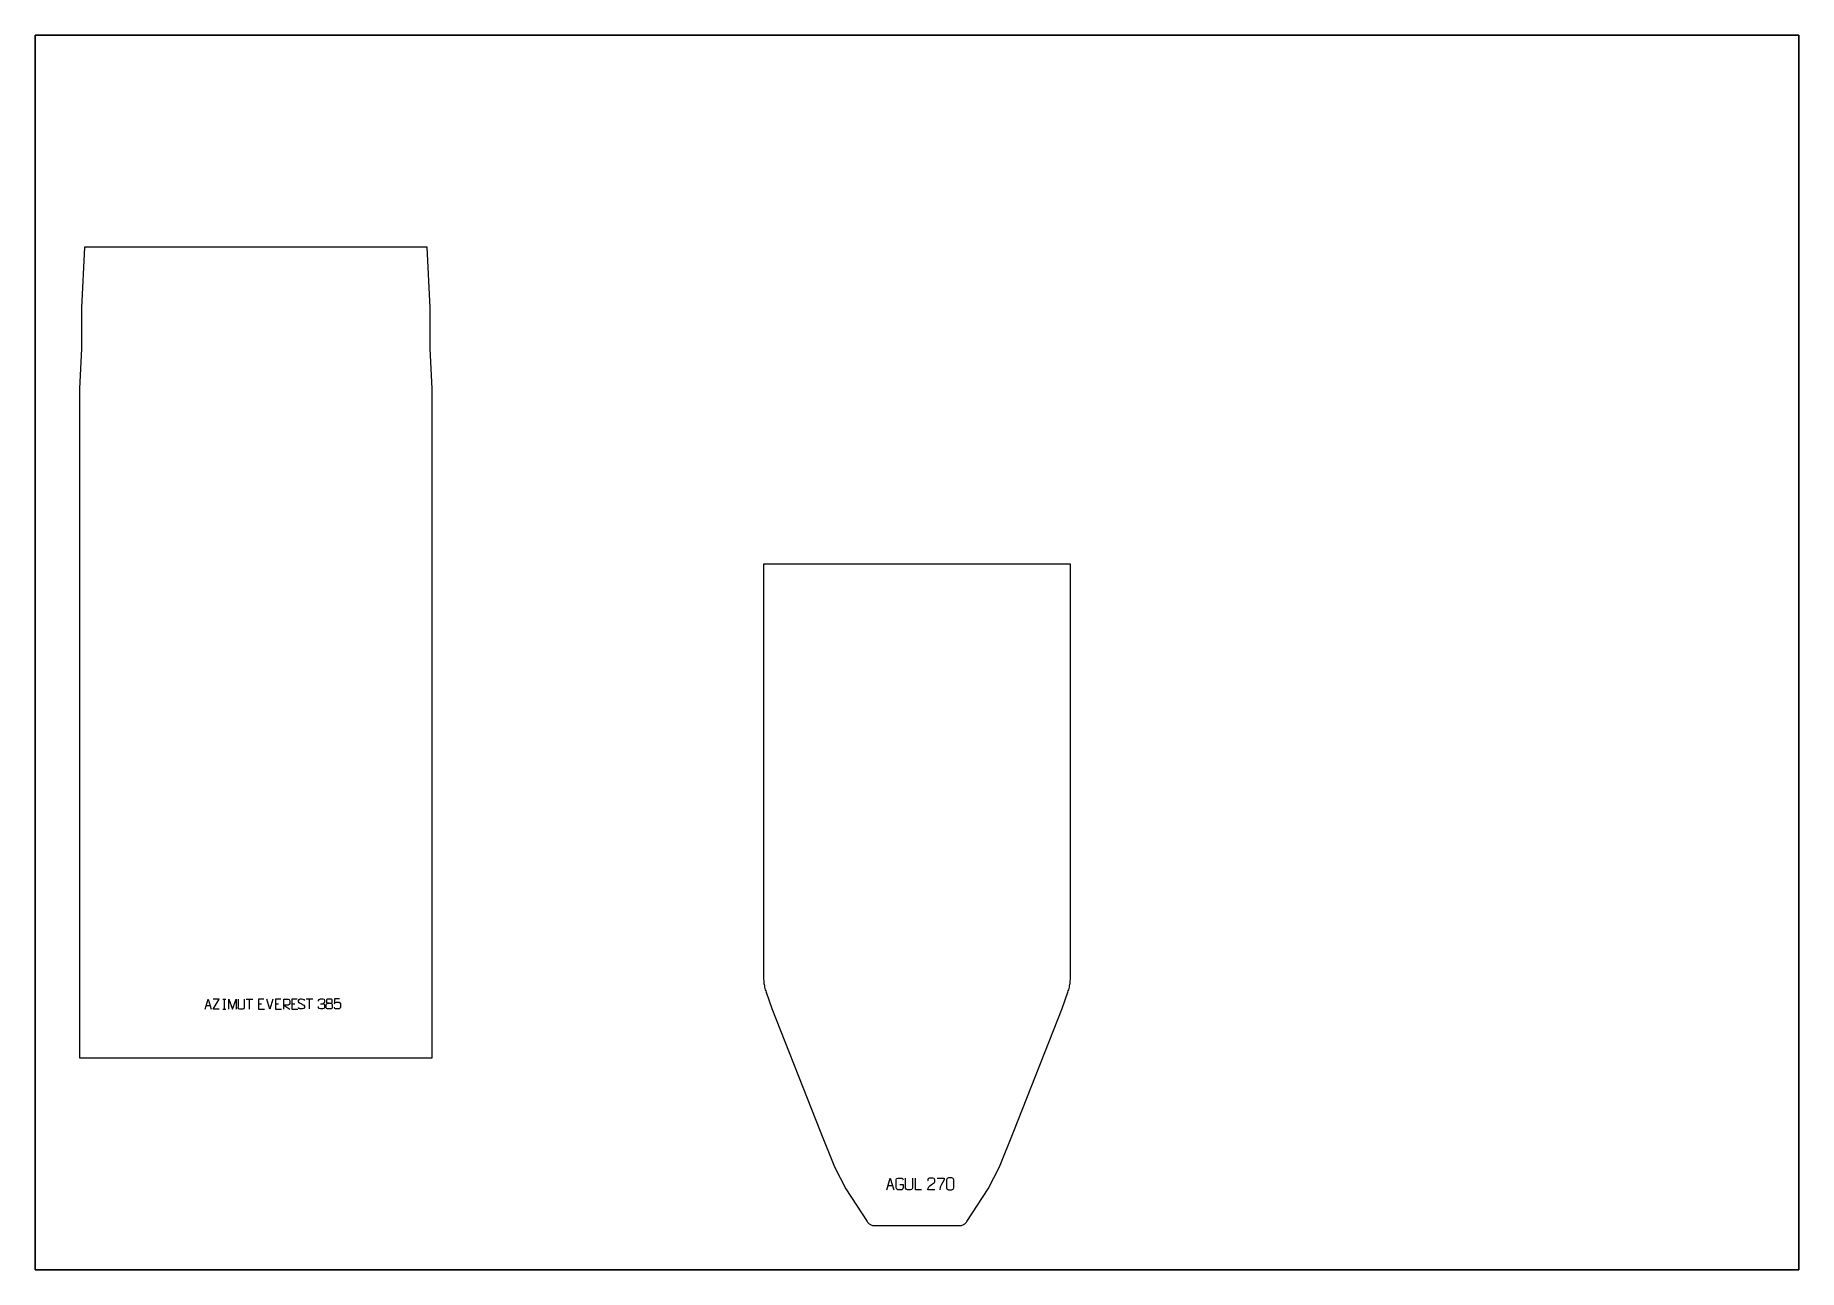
# Model space of a CAD drawing. Header units: millimetres. Extents: x 0 to 2000, y 0 to 1400.
import ezdxf

# ---------------------------------------------------------------- set-up
doc = ezdxf.new("R2010")
doc.units = ezdxf.units.MM

msp = doc.modelspace()

# ---------------------------------------------------------------- linework, layer by layer
at = {"layer": 'agul_spline', "color": 242, "lineweight": 9}
msp.add_open_spline([(1174.1, 800), (1174.1, 800), (1174.1, 332.1), (1174.1, 332.1), (1174.1, 332.1), (1174.1, 332.1), (1174.1, 330.6), (1174.1, 330.6), (1174.1, 330.6), (1174.1, 330.6), (1174, 329.2), (1174, 329.2), (1174, 329.2), (1174, 329.2), (1173.9, 327.7), (1173.9, 327.7), (1173.9, 327.7), (1173.9, 327.7), (1173.8, 326.2), (1173.8, 326.2), (1173.8, 326.2), (1173.8, 326.2), (1173.6, 324.8), (1173.6, 324.8), (1173.6, 324.8), (1173.6, 324.8), (1173.4, 323.3), (1173.4, 323.3), (1173.4, 323.3), (1173.4, 323.3), (1173.1, 321.9), (1173.1, 321.9), (1173.1, 321.9), (1173.1, 321.9), (1172.8, 320.5), (1172.8, 320.5), (1172.8, 320.5), (1172.8, 320.5), (1172.4, 319), (1172.4, 319), (1172.4, 319), (1172.4, 319), (1172.1, 317.6), (1172.1, 317.6), (1172.1, 317.6), (1172.1, 317.6), (1171.6, 316.2), (1171.6, 316.2), (1171.6, 316.2), (1171.6, 316.2), (1171.2, 314.8), (1171.2, 314.8), (1171.2, 314.8), (1171.2, 314.8), (1164.7, 296.4), (1164.7, 296.4), (1164.7, 296.4), (1164.7, 296.4), (1109.8, 157.1), (1109.8, 157.1), (1109.8, 157.1), (1109.8, 157.1), (1093.7, 116.7), (1093.7, 116.7), (1093.7, 116.7), (1093.7, 116.7), (1080.7, 91.7), (1080.7, 91.7), (1080.7, 91.7), (1080.7, 91.7), (1056.5, 54.6), (1056.5, 54.6), (1056.5, 54.6), (1056.5, 54.6), (1056.1, 53.9), (1056.1, 53.9), (1056.1, 53.9), (1056.1, 53.9), (1055.5, 53.3), (1055.5, 53.3), (1055.5, 53.3), (1055.5, 53.3), (1054.9, 52.7), (1054.9, 52.7), (1054.9, 52.7), (1054.9, 52.7), (1054.3, 52.1), (1054.3, 52.1), (1054.3, 52.1), (1054.3, 52.1), (1053.6, 51.6), (1053.6, 51.6), (1053.6, 51.6), (1053.6, 51.6), (1052.9, 51.2), (1052.9, 51.2), (1052.9, 51.2), (1052.9, 51.2), (1052.2, 50.8), (1052.2, 50.8), (1052.2, 50.8), (1052.2, 50.8), (1051.4, 50.5), (1051.4, 50.5), (1051.4, 50.5), (1051.4, 50.5), (1050.6, 50.3), (1050.6, 50.3), (1050.6, 50.3), (1050.6, 50.3), (1049.8, 50.1), (1049.8, 50.1), (1049.8, 50.1), (1049.8, 50.1), (1049, 50), (1049, 50), (1049, 50), (1049, 50), (1048.1, 50), (1048.1, 50), (1048.1, 50), (1048.1, 50), (951.9, 50), (951.9, 50), (951.9, 50), (951.9, 50), (951, 50), (951, 50), (951, 50), (951, 50), (950.2, 50.1), (950.2, 50.1), (950.2, 50.1), (950.2, 50.1), (949.4, 50.3), (949.4, 50.3), (949.4, 50.3), (949.4, 50.3), (948.6, 50.5), (948.6, 50.5), (948.6, 50.5), (948.6, 50.5), (947.8, 50.8), (947.8, 50.8), (947.8, 50.8), (947.8, 50.8), (947.1, 51.2), (947.1, 51.2), (947.1, 51.2), (947.1, 51.2), (946.4, 51.6), (946.4, 51.6), (946.4, 51.6), (946.4, 51.6), (945.7, 52.1), (945.7, 52.1), (945.7, 52.1), (945.7, 52.1), (945.1, 52.7), (945.1, 52.7), (945.1, 52.7), (945.1, 52.7), (944.5, 53.3), (944.5, 53.3), (944.5, 53.3), (944.5, 53.3), (943.9, 53.9), (943.9, 53.9), (943.9, 53.9), (943.9, 53.9), (943.5, 54.6), (943.5, 54.6), (943.5, 54.6), (943.5, 54.6), (919.3, 91.7), (919.3, 91.7), (919.3, 91.7), (919.3, 91.7), (906.3, 116.7), (906.3, 116.7), (906.3, 116.7), (906.3, 116.7), (890.2, 157.1), (890.2, 157.1), (890.2, 157.1), (890.2, 157.1), (835.3, 296.4), (835.3, 296.4), (835.3, 296.4), (835.3, 296.4), (828.8, 314.8), (828.8, 314.8), (828.8, 314.8), (828.8, 314.8), (828.4, 316.2), (828.4, 316.2), (828.4, 316.2), (828.4, 316.2), (827.9, 317.6), (827.9, 317.6), (827.9, 317.6), (827.9, 317.6), (827.6, 319), (827.6, 319), (827.6, 319), (827.6, 319), (827.2, 320.5), (827.2, 320.5), (827.2, 320.5), (827.2, 320.5), (826.9, 321.9), (826.9, 321.9), (826.9, 321.9), (826.9, 321.9), (826.6, 323.3), (826.6, 323.3), (826.6, 323.3), (826.6, 323.3), (826.4, 324.8), (826.4, 324.8), (826.4, 324.8), (826.4, 324.8), (826.2, 326.2), (826.2, 326.2), (826.2, 326.2), (826.2, 326.2), (826.1, 327.7), (826.1, 327.7), (826.1, 327.7), (826.1, 327.7), (826, 329.2), (826, 329.2), (826, 329.2), (826, 329.2), (825.9, 330.6), (825.9, 330.6), (825.9, 330.6), (825.9, 330.6), (825.9, 332.1), (825.9, 332.1), (825.9, 332.1), (825.9, 332.1), (825.9, 800), (825.9, 800), (825.9, 800), (825.9, 800), (1174.1, 800), (1174.1, 800)], degree=3, knots=[0, 0, 0, 0, 0.015873, 0.015873, 0.015873, 0.015873, 0.031746, 0.031746, 0.031746, 0.031746, 0.047619, 0.047619, 0.047619, 0.047619, 0.063492, 0.063492, 0.063492, 0.063492, 0.079365, 0.079365, 0.079365, 0.079365, 0.095238, 0.095238, 0.095238, 0.095238, 0.111111, 0.111111, 0.111111, 0.111111, 0.126984, 0.126984, 0.126984, 0.126984, 0.142857, 0.142857, 0.142857, 0.142857, 0.15873, 0.15873, 0.15873, 0.15873, 0.174603, 0.174603, 0.174603, 0.174603, 0.190476, 0.190476, 0.190476, 0.190476, 0.206349, 0.206349, 0.206349, 0.206349, 0.222222, 0.222222, 0.222222, 0.222222, 0.238095, 0.238095, 0.238095, 0.238095, 0.253968, 0.253968, 0.253968, 0.253968, 0.269841, 0.269841, 0.269841, 0.269841, 0.285714, 0.285714, 0.285714, 0.285714, 0.301587, 0.301587, 0.301587, 0.301587, 0.31746, 0.31746, 0.31746, 0.31746, 0.333333, 0.333333, 0.333333, 0.333333, 0.349206, 0.349206, 0.349206, 0.349206, 0.365079, 0.365079, 0.365079, 0.365079, 0.380952, 0.380952, 0.380952, 0.380952, 0.396825, 0.396825, 0.396825, 0.396825, 0.412698, 0.412698, 0.412698, 0.412698, 0.428571, 0.428571, 0.428571, 0.428571, 0.444444, 0.444444, 0.444444, 0.444444, 0.460317, 0.460317, 0.460317, 0.460317, 0.47619, 0.47619, 0.47619, 0.47619, 0.492063, 0.492063, 0.492063, 0.492063, 0.507937, 0.507937, 0.507937, 0.507937, 0.52381, 0.52381, 0.52381, 0.52381, 0.539683, 0.539683, 0.539683, 0.539683, 0.555556, 0.555556, 0.555556, 0.555556, 0.571429, 0.571429, 0.571429, 0.571429, 0.587302, 0.587302, 0.587302, 0.587302, 0.603175, 0.603175, 0.603175, 0.603175, 0.619048, 0.619048, 0.619048, 0.619048, 0.634921, 0.634921, 0.634921, 0.634921, 0.650794, 0.650794, 0.650794, 0.650794, 0.666667, 0.666667, 0.666667, 0.666667, 0.68254, 0.68254, 0.68254, 0.68254, 0.698413, 0.698413, 0.698413, 0.698413, 0.714286, 0.714286, 0.714286, 0.714286, 0.730159, 0.730159, 0.730159, 0.730159, 0.746032, 0.746032, 0.746032, 0.746032, 0.761905, 0.761905, 0.761905, 0.761905, 0.777778, 0.777778, 0.777778, 0.777778, 0.793651, 0.793651, 0.793651, 0.793651, 0.809524, 0.809524, 0.809524, 0.809524, 0.825397, 0.825397, 0.825397, 0.825397, 0.84127, 0.84127, 0.84127, 0.84127, 0.857143, 0.857143, 0.857143, 0.857143, 0.873016, 0.873016, 0.873016, 0.873016, 0.888889, 0.888889, 0.888889, 0.888889, 0.904762, 0.904762, 0.904762, 0.904762, 0.920635, 0.920635, 0.920635, 0.920635, 0.936508, 0.936508, 0.936508, 0.936508, 0.952381, 0.952381, 0.952381, 0.952381, 0.968254, 0.968254, 0.968254, 0.968254, 1, 1, 1, 1], dxfattribs=at)
at = {"layer": 'agul_spline', "color": 250, "lineweight": 9}
for points, knots in [([(965.6, 90.6), (965.6, 90.6), (969.5, 104), (969.5, 104), (969.5, 104), (969.5, 104), (973.6, 90.6), (973.6, 90.6)], [0, 0, 0, 0, 0.333333, 0.333333, 0.333333, 0.333333, 1, 1, 1, 1]), ([(980.4, 96.5), (980.4, 96.5), (984.3, 96.5), (984.3, 96.5), (984.3, 96.5), (984.3, 96.5), (984.3, 92.7), (984.3, 92.7), (984.3, 92.7), (984.2, 91.4), (983.3, 90.7), (982.1, 90.6), (982.1, 90.6), (980.9, 90.6), (979.6, 90.6), (978.4, 90.6), (978.4, 90.6), (977.4, 90.6), (976.3, 91.6), (976.3, 92.7), (976.3, 92.7), (976.3, 95.8), (976.3, 98.9), (976.3, 102), (976.3, 102), (976.3, 103.1), (977.2, 104), (978.4, 104), (978.4, 104), (979.6, 104), (980.9, 104), (982.1, 104), (982.1, 104), (983.2, 104), (984.2, 103.2), (984.3, 101.9)], [0, 0, 0, 0, 0.1, 0.1, 0.1, 0.1, 0.2, 0.2, 0.2, 0.2, 0.3, 0.3, 0.3, 0.3, 0.4, 0.4, 0.4, 0.4, 0.5, 0.5, 0.5, 0.5, 0.6, 0.6, 0.6, 0.6, 0.7, 0.7, 0.7, 0.7, 0.8, 0.8, 0.8, 0.8, 1, 1, 1, 1]), ([(994.9, 104), (994.9, 101), (995, 95.6), (995, 92.6), (995, 92.6), (994.9, 91.4), (994, 90.6), (992.8, 90.6), (992.8, 90.6), (991.6, 90.6), (990.3, 90.6), (989.1, 90.6), (989.1, 90.6), (988.1, 90.6), (987, 91.6), (987, 92.6), (987, 92.6), (987, 95.6), (987.1, 101), (987.1, 104)], [0, 0, 0, 0, 0.166667, 0.166667, 0.166667, 0.166667, 0.333333, 0.333333, 0.333333, 0.333333, 0.5, 0.5, 0.5, 0.5, 0.666667, 0.666667, 0.666667, 0.666667, 1, 1, 1, 1]), ([(1005.2, 90.6), (1005.2, 90.6), (998.2, 90.6), (998.2, 90.6), (998.2, 90.6), (998.2, 90.6), (998.2, 104), (998.2, 104)], [0, 0, 0, 0, 0.333333, 0.333333, 0.333333, 0.333333, 1, 1, 1, 1]), ([(1020.1, 90.7), (1017.4, 90.7), (1014.8, 90.7), (1012.2, 90.7), (1012.2, 90.7), (1012.2, 96), (1020, 97.4), (1020.1, 99.7), (1020.1, 99.7), (1020.1, 100.5), (1020.1, 101.2), (1020.1, 102), (1020.1, 102), (1020.1, 103.1), (1018.9, 104), (1018, 104), (1018, 104), (1016.9, 104), (1015.8, 104), (1014.7, 104), (1014.7, 104), (1013.7, 104.1), (1012.2, 103.1), (1012.2, 102), (1012.2, 102), (1012.2, 102), (1012.2, 100.9), (1012.2, 100.9)], [0, 0, 0, 0, 0.125, 0.125, 0.125, 0.125, 0.25, 0.25, 0.25, 0.25, 0.375, 0.375, 0.375, 0.375, 0.5, 0.5, 0.5, 0.5, 0.625, 0.625, 0.625, 0.625, 0.75, 0.75, 0.75, 0.75, 1, 1, 1, 1]), ([(1022.9, 104), (1022.9, 104), (1030.8, 104), (1030.8, 104), (1030.8, 104), (1030.8, 103.4), (1030.8, 102.7), (1030.8, 102), (1030.8, 102), (1028.7, 98.8), (1026, 94.6), (1026, 90.7)], [0, 0, 0, 0, 0.25, 0.25, 0.25, 0.25, 0.5, 0.5, 0.5, 0.5, 1, 1, 1, 1]), ([(1035.6, 104.1), (1036.9, 104.1), (1038.2, 104.1), (1039.4, 104.1), (1039.4, 104.1), (1040.5, 104.1), (1041.6, 103.3), (1041.6, 102), (1041.6, 102), (1041.6, 98.9), (1041.6, 95.8), (1041.6, 92.7), (1041.6, 92.7), (1041.5, 91.5), (1040.6, 90.7), (1039.4, 90.7), (1039.4, 90.7), (1038.2, 90.7), (1036.9, 90.7), (1035.6, 90.7), (1035.6, 90.7), (1034.6, 90.6), (1033.5, 91.6), (1033.5, 92.7), (1033.5, 92.7), (1033.5, 95.8), (1033.5, 98.9), (1033.5, 102), (1033.5, 102), (1033.5, 103.1), (1034.5, 104.1), (1035.6, 104.1)], [0, 0, 0, 0, 0.111111, 0.111111, 0.111111, 0.111111, 0.222222, 0.222222, 0.222222, 0.222222, 0.333333, 0.333333, 0.333333, 0.333333, 0.444444, 0.444444, 0.444444, 0.444444, 0.555556, 0.555556, 0.555556, 0.555556, 0.666667, 0.666667, 0.666667, 0.666667, 0.777778, 0.777778, 0.777778, 0.777778, 1, 1, 1, 1])]:
    msp.add_open_spline(points, degree=3, knots=knots, dxfattribs=at)
msp.add_open_spline([(967, 95.6), (967, 95.6), (972.1, 95.6), (972.1, 95.6)], degree=3, dxfattribs=at)
at = {"layer": 'azimut_spline', "color": 242, "lineweight": 9}
msp.add_open_spline([(450, 998.9), (450, 998.9), (450, 240.2), (450, 240.2), (450, 240.2), (450, 240.2), (50, 240.2), (50, 240.2), (50, 240.2), (50, 240.2), (50, 998.9), (50, 998.9), (50, 998.9), (50, 998.9), (52.3, 1044.8), (52.3, 1044.8), (52.3, 1044.8), (52.3, 1044.8), (52.3, 1090.8), (52.3, 1090.8), (52.3, 1090.8), (52.3, 1090.8), (55.7, 1159.8), (55.7, 1159.8), (55.7, 1159.8), (55.7, 1159.8), (444.3, 1159.8), (444.3, 1159.8), (444.3, 1159.8), (444.3, 1159.8), (447.7, 1090.8), (447.7, 1090.8), (447.7, 1090.8), (447.7, 1090.8), (447.7, 1044.8), (447.7, 1044.8), (447.7, 1044.8), (447.7, 1044.8), (450, 998.9), (450, 998.9)], degree=3, knots=[0, 0, 0, 0, 0.090909, 0.090909, 0.090909, 0.090909, 0.181818, 0.181818, 0.181818, 0.181818, 0.272727, 0.272727, 0.272727, 0.272727, 0.363636, 0.363636, 0.363636, 0.363636, 0.454545, 0.454545, 0.454545, 0.454545, 0.545455, 0.545455, 0.545455, 0.545455, 0.636364, 0.636364, 0.636364, 0.636364, 0.727273, 0.727273, 0.727273, 0.727273, 0.818182, 0.818182, 0.818182, 0.818182, 1, 1, 1, 1], dxfattribs=at)
at = {"layer": 'azimut_spline', "color": 250, "lineweight": 9}
for points, knots in [([(192.6, 295.4), (192.6, 295.4), (196, 306.9), (196, 306.9), (196, 306.9), (196, 306.9), (199.5, 295.4), (199.5, 295.4)], [0, 0, 0, 0, 0.333333, 0.333333, 0.333333, 0.333333, 1, 1, 1, 1]), ([(208.6, 295.4), (208.6, 295.4), (201.9, 295.4), (201.9, 295.4), (201.9, 295.4), (201.9, 295.4), (208.6, 306.9), (208.6, 306.9), (208.6, 306.9), (208.6, 306.9), (201.9, 306.9), (201.9, 306.9)], [0, 0, 0, 0, 0.25, 0.25, 0.25, 0.25, 0.5, 0.5, 0.5, 0.5, 1, 1, 1, 1]), ([(219.5, 295.4), (219.5, 295.4), (219.5, 306.9), (219.5, 306.9), (219.5, 306.9), (219.5, 306.9), (223.6, 295.4), (223.6, 295.4), (223.6, 295.4), (223.6, 295.4), (227.7, 306.9), (227.7, 306.9), (227.7, 306.9), (227.7, 306.9), (227.7, 295.4), (227.7, 295.4)], [0, 0, 0, 0, 0.2, 0.2, 0.2, 0.2, 0.4, 0.4, 0.4, 0.4, 0.6, 0.6, 0.6, 0.6, 1, 1, 1, 1]), ([(237.1, 306.9), (237.1, 304.3), (237.1, 299.6), (237.1, 297.1), (237.1, 297.1), (237.1, 296.1), (236.3, 295.4), (235.3, 295.4), (235.3, 295.4), (234.2, 295.4), (233.2, 295.4), (232.1, 295.4), (232.1, 295.4), (231.2, 295.4), (230.3, 296.2), (230.3, 297.1), (230.3, 297.1), (230.3, 299.7), (230.4, 304.3), (230.4, 306.9)], [0, 0, 0, 0, 0.166667, 0.166667, 0.166667, 0.166667, 0.333333, 0.333333, 0.333333, 0.333333, 0.5, 0.5, 0.5, 0.5, 0.666667, 0.666667, 0.666667, 0.666667, 1, 1, 1, 1]), ([(259.2, 306.9), (259.2, 306.9), (253.3, 306.9), (253.3, 306.9), (253.3, 306.9), (253.3, 306.9), (253.3, 295.4), (253.3, 295.4), (253.3, 295.4), (253.3, 295.4), (260.1, 295.4), (260.1, 295.4)], [0, 0, 0, 0, 0.25, 0.25, 0.25, 0.25, 0.5, 0.5, 0.5, 0.5, 1, 1, 1, 1]), ([(278.5, 306.9), (278.5, 306.9), (272.6, 306.9), (272.6, 306.9), (272.6, 306.9), (272.6, 306.9), (272.6, 295.4), (272.6, 295.4), (272.6, 295.4), (272.6, 295.4), (279.4, 295.4), (279.4, 295.4)], [0, 0, 0, 0, 0.25, 0.25, 0.25, 0.25, 0.5, 0.5, 0.5, 0.5, 1, 1, 1, 1]), ([(281.8, 295.4), (281.8, 295.4), (281.8, 306.9), (281.8, 306.9), (281.8, 306.9), (283.5, 306.9), (285.2, 306.9), (286.8, 306.9), (286.8, 306.9), (287.9, 306.9), (288.6, 306.2), (288.6, 305.1), (288.6, 305.1), (288.6, 304.2), (288.6, 302.8), (288.6, 301.8), (288.6, 301.8), (288.6, 301), (287.8, 300.1), (286.8, 300.1), (286.8, 300.1), (286.8, 300.1), (281.8, 300.1), (281.8, 300.1), (281.8, 300.1), (281.8, 300.1), (288.6, 295.4), (288.6, 295.4)], [0, 0, 0, 0, 0.125, 0.125, 0.125, 0.125, 0.25, 0.25, 0.25, 0.25, 0.375, 0.375, 0.375, 0.375, 0.5, 0.5, 0.5, 0.5, 0.625, 0.625, 0.625, 0.625, 0.75, 0.75, 0.75, 0.75, 1, 1, 1, 1]), ([(296.9, 306.9), (296.9, 306.9), (291, 306.9), (291, 306.9), (291, 306.9), (291, 306.9), (291, 295.4), (291, 295.4), (291, 295.4), (291, 295.4), (297.8, 295.4), (297.8, 295.4)], [0, 0, 0, 0, 0.25, 0.25, 0.25, 0.25, 0.5, 0.5, 0.5, 0.5, 1, 1, 1, 1]), ([(301.8, 301.5), (299.9, 302.2), (297.6, 303), (298.6, 305.5), (298.6, 305.5), (299.2, 307.4), (301.6, 307.3), (303.3, 307), (303.3, 307), (304.6, 306.8), (305, 306.2), (305.2, 305.3)], [0, 0, 0, 0, 0.25, 0.25, 0.25, 0.25, 0.5, 0.5, 0.5, 0.5, 1, 1, 1, 1]), ([(301.8, 301.5), (303.7, 300.7), (306, 299.9), (305.2, 297.4), (305.2, 297.4), (304.5, 295.5), (302.2, 295.6), (300.5, 295.8), (300.5, 295.8), (299.3, 296), (298.7, 296.6), (298.5, 297.5)], [0, 0, 0, 0, 0.25, 0.25, 0.25, 0.25, 0.5, 0.5, 0.5, 0.5, 1, 1, 1, 1]), ([(321.3, 304.6), (321.3, 304.6), (321.3, 305.5), (321.3, 305.5), (321.3, 305.5), (321.3, 306.3), (322.5, 307.2), (323.5, 307.2), (323.5, 307.2), (324.4, 307.2), (325.4, 307.2), (326.3, 307.2), (326.3, 307.2), (327.3, 307.2), (328.1, 306.4), (328.1, 305.5), (328.1, 305.5), (328.1, 304.9), (328.1, 304.2), (328.1, 303.5), (328.1, 303.5), (328.1, 302.8), (327.3, 301.7), (326.3, 301.8), (326.3, 301.8), (327.3, 301.7), (328.1, 300.9), (328.1, 300), (328.1, 300), (328.1, 299.1), (328.1, 298.3), (328.1, 297.5), (328.1, 297.5), (328.1, 296.6), (327.2, 295.7), (326.3, 295.8), (326.3, 295.8), (325.4, 295.8), (324.4, 295.8), (323.5, 295.8), (323.5, 295.8), (322.5, 295.8), (321.3, 296.9), (321.3, 297.5), (321.3, 297.5), (321.3, 297.5), (321.3, 298.4), (321.3, 298.4)], [0, 0, 0, 0, 0.076923, 0.076923, 0.076923, 0.076923, 0.153846, 0.153846, 0.153846, 0.153846, 0.230769, 0.230769, 0.230769, 0.230769, 0.307692, 0.307692, 0.307692, 0.307692, 0.384615, 0.384615, 0.384615, 0.384615, 0.461538, 0.461538, 0.461538, 0.461538, 0.538462, 0.538462, 0.538462, 0.538462, 0.615385, 0.615385, 0.615385, 0.615385, 0.692308, 0.692308, 0.692308, 0.692308, 0.769231, 0.769231, 0.769231, 0.769231, 0.846154, 0.846154, 0.846154, 0.846154, 1, 1, 1, 1]), ([(330, 300.8), (330, 299.3), (330, 298.6), (330, 297.1), (330, 297.1), (330, 296.5), (330.8, 295.8), (331.4, 295.8), (331.4, 295.8), (332.7, 295.8), (334.1, 295.8), (335.5, 295.8), (335.5, 295.8), (336.1, 295.8), (336.8, 296.5), (336.8, 297.1), (336.8, 297.1), (336.8, 298.6), (336.8, 299.3), (336.8, 300.8), (336.8, 300.8), (336.8, 301.4), (336.1, 302.2), (335.5, 302.2), (335.5, 302.2), (334.1, 302.2), (332.7, 302.2), (331.4, 302.2), (331.4, 302.2), (330.9, 302.2), (330, 301.4), (330, 300.8)], [0, 0, 0, 0, 0.111111, 0.111111, 0.111111, 0.111111, 0.222222, 0.222222, 0.222222, 0.222222, 0.333333, 0.333333, 0.333333, 0.333333, 0.444444, 0.444444, 0.444444, 0.444444, 0.555556, 0.555556, 0.555556, 0.555556, 0.666667, 0.666667, 0.666667, 0.666667, 0.777778, 0.777778, 0.777778, 0.777778, 1, 1, 1, 1]), ([(330.7, 306.6), (330.7, 305.5), (330.7, 303.8), (330.7, 302.8), (330.7, 302.8), (330.7, 302.6), (331.1, 302.2), (331.4, 302.2), (331.4, 302.2), (332.7, 302.2), (334.1, 302.1), (335.5, 302.1), (335.5, 302.1), (335.8, 302.1), (336.2, 302.5), (336.2, 302.8), (336.2, 302.8), (336.2, 303.8), (336.2, 305.5), (336.2, 306.6), (336.2, 306.6), (336.2, 306.9), (335.9, 307.2), (335.5, 307.2), (335.5, 307.2), (334.1, 307.2), (332.7, 307.2), (331.3, 307.2), (331.3, 307.2), (331, 307.2), (330.7, 306.9), (330.7, 306.6)], [0, 0, 0, 0, 0.111111, 0.111111, 0.111111, 0.111111, 0.222222, 0.222222, 0.222222, 0.222222, 0.333333, 0.333333, 0.333333, 0.333333, 0.444444, 0.444444, 0.444444, 0.444444, 0.555556, 0.555556, 0.555556, 0.555556, 0.666667, 0.666667, 0.666667, 0.666667, 0.777778, 0.777778, 0.777778, 0.777778, 1, 1, 1, 1]), ([(345.1, 307.2), (345.1, 307.2), (339.2, 307.2), (339.2, 307.2), (339.2, 307.2), (339.2, 305.3), (339.2, 303.3), (339.2, 301.4), (339.2, 301.4), (339.2, 302.9), (339.9, 303.4), (341.2, 303.4), (341.2, 303.4), (342.3, 303.4), (343.5, 303.4), (344.6, 303.4), (344.6, 303.4), (345.3, 303.4), (346, 302.3), (346, 301.4), (346, 301.4), (346, 300.2), (346, 299), (346, 297.8), (346, 297.8), (346.1, 296.9), (345.4, 295.8), (344.6, 295.8), (344.6, 295.8), (343.7, 295.8), (341.5, 295.8), (340.6, 295.8), (340.6, 295.8), (339.7, 295.8), (339.2, 296.7), (339.2, 297.8)], [0, 0, 0, 0, 0.1, 0.1, 0.1, 0.1, 0.2, 0.2, 0.2, 0.2, 0.3, 0.3, 0.3, 0.3, 0.4, 0.4, 0.4, 0.4, 0.5, 0.5, 0.5, 0.5, 0.6, 0.6, 0.6, 0.6, 0.7, 0.7, 0.7, 0.7, 0.8, 0.8, 0.8, 0.8, 1, 1, 1, 1])]:
    msp.add_open_spline(points, degree=3, knots=knots, dxfattribs=at)
for points in [[(212.8, 306.9), (212.8, 306.9), (216.1, 306.9), (216.1, 306.9)], [(214.4, 306.9), (214.4, 306.9), (214.4, 295.4), (214.4, 295.4)], [(239, 306.9), (239, 306.9), (246.8, 306.9), (246.8, 306.9)], [(242.9, 295.4), (242.9, 295.4), (242.9, 306.9), (242.9, 306.9)], [(253.3, 301.4), (253.3, 301.4), (256.6, 301.4), (256.6, 301.4)], [(265.9, 295.4), (265.9, 295.4), (262.5, 306.9), (262.5, 306.9)], [(269.3, 306.9), (269.3, 306.9), (265.9, 295.4), (265.9, 295.4)], [(272.6, 301.4), (272.6, 301.4), (275.9, 301.4), (275.9, 301.4)], [(291, 301.4), (291, 301.4), (294.3, 301.4), (294.3, 301.4)], [(307.1, 307.2), (307.1, 307.2), (314.9, 307.2), (314.9, 307.2)], [(311, 295.8), (311, 295.8), (311, 307.2), (311, 307.2)], [(323.5, 301.7), (323.5, 301.7), (326.3, 301.7), (326.3, 301.7)], [(193.8, 299.7), (193.8, 299.7), (198.2, 299.7), (198.2, 299.7)], [(212.8, 295.4), (212.8, 295.4), (216.1, 295.4), (216.1, 295.4)]]:
    msp.add_open_spline(points, degree=3, dxfattribs=at)
at = {"layer": 'SHEET_BOUNDARY', "color": 1}
msp.add_lwpolyline([(0, 0), (2000, 0), (2000, 1400), (0, 1400), (0, 0)], dxfattribs=at)

doc.saveas('drawing.dxf')
